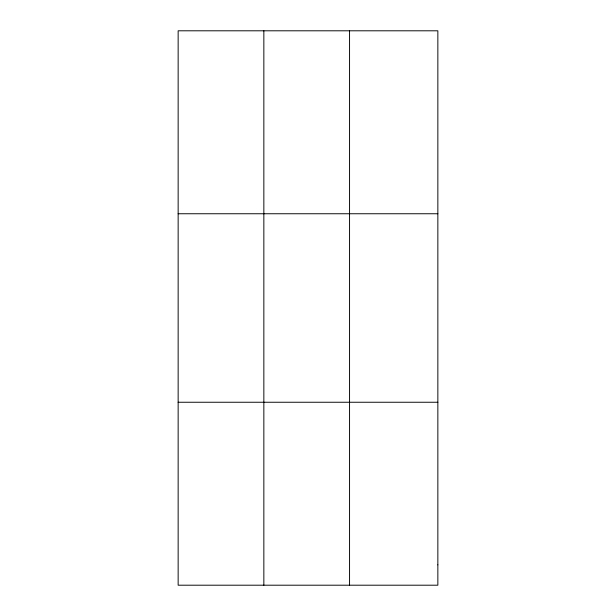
<?xml version="1.0" encoding="UTF-8"?>
<svg xmlns="http://www.w3.org/2000/svg" width="616" height="616" viewBox="0 0 616 616"><rect width="100%" height="100%" fill="white"/><g stroke="black" fill="none" stroke-linecap="round" stroke-linejoin="round"><path stroke-width="0.92" d="M263.848 585.2L263.848 30.8M349.557 585.2L349.557 30.8M178.147 213.752L437.853 213.752M178.147 402.248L437.853 402.248M437.853 564.872L437.853 585.2L178.147 585.2L178.147 30.8L437.853 30.8L437.853 564.872"/></g></svg>
